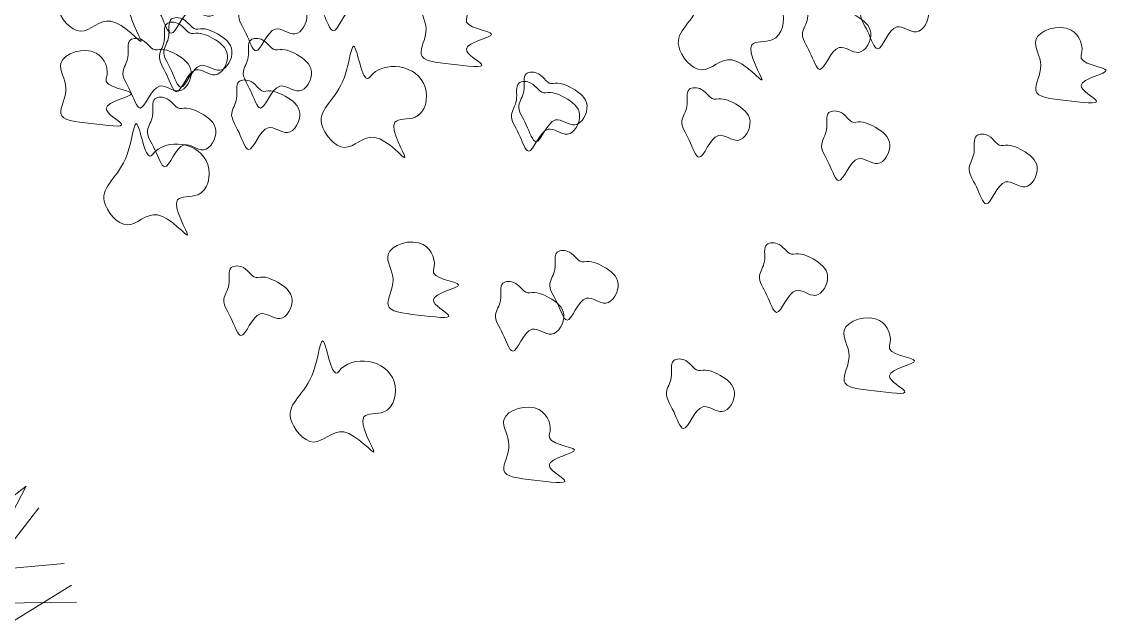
# Model space of a CAD drawing. Header units: millimetres. Extents: x -37049 to 129367, y 25385 to 90033.
# Drawn here: x 27644 to 28947, y 54019 to 54739 of the extents above; entities that cross this region are included whole.
import ezdxf

# ---------------------------------------------------------------- set-up
doc = ezdxf.new("R2010")
doc.units = ezdxf.units.MM
doc.header["$MEASUREMENT"] = 0
doc.layers.add('NCAY', color=3, linetype='Continuous', lineweight=13)

# ---------------------------------------------------------------- blocks, each defined once
blk = doc.blocks.new('A$C012920D8')
at = {"layer": 'NCAY', "color": 7}
for points, knots in [([(16.95, 284.56), (20.68, 289.73), (35.96, 293.7), (54.11, 281.01), (49.32, 257.09), (23.27, 261.77), (47.92, 222.48), (19.16, 257.78), (2.07, 234.63), (-20.77, 263.23), (3.3, 272.98), (7.03, 318.79), (13, 279.09), (16.95, 284.56)], [0, 0, 0, 0, 56.892276, 114.471428, 171.309369, 208.400434, 273.823839, 338.674885, 395.567161, 454.351888, 547.396135, 604.234076, 664.52702, 664.52702, 664.52702, 664.52702]), ([(66.37, 275.99), (70.29, 276.85), (78.64, 273.44), (90.58, 264.37), (80.76, 246.05), (65.02, 261.11), (56.78, 232.75), (50.57, 252.73), (43.53, 261.82), (50.62, 271.31), (47.21, 283.16), (59.91, 283.14), (62.95, 275.24), (66.37, 275.99)], [0, 0, 0, 0, 35.805676, 75.812995, 116.743905, 152.549581, 204.804074, 239.782103, 276.844786, 304.278996, 334.948333, 356.659955, 387.961927, 387.961927, 387.961927, 387.961927]), ([(163.63, 277.52), (167.55, 278.38), (175.9, 274.97), (187.84, 265.9), (178.02, 247.57), (162.28, 262.64), (154.04, 234.28), (147.83, 254.26), (140.79, 263.34), (147.88, 272.84), (144.47, 284.69), (157.17, 284.67), (160.21, 276.77), (163.63, 277.52)], [0, 0, 0, 0, 35.805676, 75.812995, 116.743905, 152.549581, 204.804074, 239.782103, 276.844786, 304.278996, 334.948333, 356.659955, 387.961927, 387.961927, 387.961927, 387.961927]), ([(389.66, 261.3), (393.39, 266.46), (408.66, 270.44), (426.82, 257.74), (422.02, 233.82), (395.97, 238.5), (420.62, 199.22), (391.87, 234.51), (374.78, 211.36), (351.94, 239.97), (376.01, 249.71), (379.73, 295.53), (385.71, 255.82), (389.66, 261.3)], [0, 0, 0, 0, 56.892276, 114.471428, 171.309369, 208.400434, 273.823839, 338.674885, 395.567161, 454.351888, 547.396135, 604.234076, 664.52702, 664.52702, 664.52702, 664.52702]), ([(490.32, 266.69), (494.24, 267.54), (502.59, 264.14), (514.53, 255.07), (504.71, 236.74), (488.97, 251.8), (480.73, 223.45), (474.52, 243.42), (467.48, 252.51), (474.57, 262.01), (471.16, 273.85), (483.86, 273.83), (486.9, 265.94), (490.32, 266.69)], [0, 0, 0, 0, 35.805676, 75.812995, 116.743905, 152.549581, 204.804074, 239.782103, 276.844786, 304.278996, 334.948333, 356.659955, 387.961927, 387.961927, 387.961927, 387.961927]), ([(117.26, 265.42), (121.18, 266.28), (129.53, 262.87), (141.47, 253.8), (131.66, 235.48), (115.91, 250.54), (107.68, 222.19), (101.46, 242.16), (94.43, 251.25), (101.52, 260.74), (98.1, 272.59), (110.81, 272.57), (113.84, 264.68), (117.26, 265.42)], [0, 0, 0, 0, 35.805676, 75.812995, 116.743905, 152.549581, 204.804074, 239.782103, 276.844786, 304.278996, 334.948333, 356.659955, 387.961927, 387.961927, 387.961927, 387.961927]), ([(233.39, 249.65), (235.29, 254.73), (229.18, 271.53), (199.25, 262), (213.14, 243.97), (200.82, 224.6), (221.95, 223.08), (252.18, 218.67), (222.41, 233.92), (264.52, 241.18), (231.34, 244.15), (233.39, 249.65)], [0, 0, 0, 0, 48.398014, 113.887852, 159.708756, 205.529659, 262.421935, 316.401106, 354.547378, 406.989236, 459.430999, 459.430999, 459.430999, 459.430999]), ([(455.62, 254.34), (459.53, 255.19), (467.88, 251.79), (479.82, 242.72), (470.01, 224.39), (454.27, 239.45), (446.03, 211.1), (439.81, 231.08), (432.78, 240.16), (439.87, 249.66), (436.46, 261.51), (449.16, 261.49), (452.19, 253.59), (455.62, 254.34)], [0, 0, 0, 0, 35.805676, 75.812995, 116.743905, 152.549581, 204.804074, 239.782103, 276.844786, 304.278996, 334.948333, 356.659955, 387.961927, 387.961927, 387.961927, 387.961927]), ([(69.55, 240.9), (73.47, 241.75), (81.82, 238.35), (93.76, 229.28), (83.94, 210.95), (68.2, 226.01), (59.96, 197.66), (53.75, 217.64), (46.71, 226.72), (53.8, 236.22), (50.39, 248.07), (63.09, 248.05), (66.13, 240.15), (69.55, 240.9)], [0, 0, 0, 0, 35.805676, 75.812995, 116.743905, 152.549581, 204.804074, 239.782103, 276.844786, 304.278996, 334.948333, 356.659955, 387.961927, 387.961927, 387.961927, 387.961927]), ([(72.24, 243.58), (76.16, 244.44), (84.51, 241.03), (96.45, 231.96), (86.63, 213.64), (70.89, 228.7), (62.65, 200.35), (56.44, 220.32), (49.4, 229.41), (56.49, 238.9), (53.08, 250.75), (65.78, 250.73), (68.81, 242.84), (72.24, 243.58)], [0, 0, 0, 0, 35.805676, 75.812995, 116.743905, 152.549581, 204.804074, 239.782103, 276.844786, 304.278996, 334.948333, 356.659955, 387.961927, 387.961927, 387.961927, 387.961927]), ([(602.32, 227.86), (604.21, 232.93), (598.11, 249.73), (568.17, 240.21), (582.06, 222.17), (569.74, 202.81), (590.87, 201.29), (621.1, 196.88), (591.34, 212.13), (633.45, 219.39), (600.26, 222.35), (602.32, 227.86)], [0, 0, 0, 0, 48.398014, 113.887852, 159.708756, 205.529659, 262.421935, 316.401106, 354.547378, 406.989236, 459.430999, 459.430999, 459.430999, 459.430999]), ([(47.71, 231.15), (51.63, 232.01), (59.98, 228.6), (71.92, 219.53), (62.1, 201.21), (46.36, 216.27), (38.12, 187.91), (31.91, 207.89), (24.87, 216.98), (31.96, 226.47), (28.55, 238.32), (41.25, 238.3), (44.29, 230.4), (47.71, 231.15)], [0, 0, 0, 0, 35.805676, 75.812995, 116.743905, 152.549581, 204.804074, 239.782103, 276.844786, 304.278996, 334.948333, 356.659955, 387.961927, 387.961927, 387.961927, 387.961927]), ([(119.95, 231.15), (123.87, 232.01), (132.22, 228.6), (144.16, 219.53), (134.34, 201.21), (118.6, 216.27), (110.36, 187.91), (104.15, 207.89), (97.11, 216.98), (104.2, 226.47), (100.79, 238.32), (113.49, 238.3), (116.53, 230.4), (119.95, 231.15)], [0, 0, 0, 0, 35.805676, 75.812995, 116.743905, 152.549581, 204.804074, 239.782103, 276.844786, 304.278996, 334.948333, 356.659955, 387.961927, 387.961927, 387.961927, 387.961927]), ([(175.35, 214.77), (179.08, 219.93), (194.36, 223.9), (212.51, 211.21), (207.72, 187.29), (181.66, 191.97), (206.32, 152.69), (177.56, 187.98), (160.47, 164.83), (137.63, 193.44), (161.7, 203.18), (165.43, 249), (171.4, 209.29), (175.35, 214.77)], [0, 0, 0, 0, 56.892276, 114.471428, 171.309369, 208.400434, 273.823839, 338.674885, 395.567161, 454.351888, 547.396135, 604.234076, 664.52702, 664.52702, 664.52702, 664.52702]), ([(17.2, 213.99), (19.09, 219.07), (12.99, 235.87), (-16.95, 226.35), (-3.06, 208.31), (-15.38, 188.94), (5.75, 187.43), (35.98, 183.01), (6.22, 198.26), (48.33, 205.52), (15.14, 208.49), (17.2, 213.99)], [0, 0, 0, 0, 48.398014, 113.887852, 159.708756, 205.529659, 262.421935, 316.401106, 354.547378, 406.989236, 459.430999, 459.430999, 459.430999, 459.430999]), ([(285.33, 210.85), (289.25, 211.7), (297.6, 208.3), (309.54, 199.23), (299.73, 180.9), (283.98, 195.96), (275.75, 167.61), (269.53, 187.59), (262.5, 196.67), (269.59, 206.17), (266.18, 218.02), (278.88, 218), (281.91, 210.1), (285.33, 210.85)], [0, 0, 0, 0, 35.805676, 75.812995, 116.743905, 152.549581, 204.804074, 239.782103, 276.844786, 304.278996, 334.948333, 356.659955, 387.961927, 387.961927, 387.961927, 387.961927]), ([(112.96, 206.19), (116.88, 207.05), (125.23, 203.64), (137.16, 194.57), (127.35, 176.25), (111.61, 191.31), (103.37, 162.95), (97.16, 182.93), (90.12, 192.02), (97.21, 201.51), (93.8, 213.36), (106.5, 213.34), (109.53, 205.44), (112.96, 206.19)], [0, 0, 0, 0, 35.805676, 75.812995, 116.743905, 152.549581, 204.804074, 239.782103, 276.844786, 304.278996, 334.948333, 356.659955, 387.961927, 387.961927, 387.961927, 387.961927]), ([(280.9, 205.28), (284.81, 206.14), (293.16, 202.73), (305.1, 193.66), (295.29, 175.33), (279.55, 190.4), (271.31, 162.04), (265.09, 182.02), (258.06, 191.1), (265.15, 200.6), (261.74, 212.45), (274.44, 212.43), (277.47, 204.53), (280.9, 205.28)], [0, 0, 0, 0, 35.805676, 75.812995, 116.743905, 152.549581, 204.804074, 239.782103, 276.844786, 304.278996, 334.948333, 356.659955, 387.961927, 387.961927, 387.961927, 387.961927]), ([(383.17, 201.54), (387.09, 202.4), (395.44, 198.99), (407.38, 189.92), (397.56, 171.59), (381.82, 186.66), (373.58, 158.3), (367.37, 178.28), (360.33, 187.37), (367.42, 196.86), (364.01, 208.71), (376.71, 208.69), (379.74, 200.79), (383.17, 201.54)], [0, 0, 0, 0, 35.805676, 75.812995, 116.743905, 152.549581, 204.804074, 239.782103, 276.844786, 304.278996, 334.948333, 356.659955, 387.961927, 387.961927, 387.961927, 387.961927]), ([(62.5, 195.87), (66.41, 196.73), (74.76, 193.32), (86.7, 184.25), (76.89, 165.93), (61.15, 180.99), (52.91, 152.63), (46.69, 172.61), (39.66, 181.7), (46.75, 191.19), (43.34, 203.04), (56.04, 203.02), (59.07, 195.12), (62.5, 195.87)], [0, 0, 0, 0, 35.805676, 75.812995, 116.743905, 152.549581, 204.804074, 239.782103, 276.844786, 304.278996, 334.948333, 356.659955, 387.961927, 387.961927, 387.961927, 387.961927]), ([(44.91, 168.23), (48.64, 173.4), (63.91, 177.37), (82.07, 164.68), (77.27, 140.76), (51.22, 145.44), (75.87, 106.15), (47.12, 141.44), (30.03, 118.3), (7.19, 146.9), (31.25, 156.65), (34.98, 202.46), (40.96, 162.76), (44.91, 168.23)], [0, 0, 0, 0, 56.892276, 114.471428, 171.309369, 208.400434, 273.823839, 338.674885, 395.567161, 454.351888, 547.396135, 604.234076, 664.52702, 664.52702, 664.52702, 664.52702]), ([(467.03, 187.58), (470.95, 188.44), (479.3, 185.03), (491.23, 175.96), (481.42, 157.63), (465.68, 172.7), (457.44, 144.34), (451.23, 164.32), (444.19, 173.41), (451.28, 182.9), (447.87, 194.75), (460.57, 194.73), (463.6, 186.83), (467.03, 187.58)], [0, 0, 0, 0, 35.805676, 75.812995, 116.743905, 152.549581, 204.804074, 239.782103, 276.844786, 304.278996, 334.948333, 356.659955, 387.961927, 387.961927, 387.961927, 387.961927]), ([(555.55, 173.62), (559.46, 174.48), (567.81, 171.07), (579.75, 162), (569.94, 143.67), (554.2, 158.74), (545.96, 130.38), (539.74, 150.36), (532.71, 159.45), (539.8, 168.94), (536.39, 180.79), (549.09, 180.77), (552.12, 172.87), (555.55, 173.62)], [0, 0, 0, 0, 35.805676, 75.812995, 116.743905, 152.549581, 204.804074, 239.782103, 276.844786, 304.278996, 334.948333, 356.659955, 387.961927, 387.961927, 387.961927, 387.961927]), ([(213.56, 99.09), (215.46, 104.16), (209.35, 120.96), (179.41, 111.44), (193.3, 93.4), (180.98, 74.04), (202.11, 72.52), (232.34, 68.11), (202.58, 83.36), (244.69, 90.62), (211.5, 93.58), (213.56, 99.09)], [0, 0, 0, 0, 48.398014, 113.887852, 159.708756, 205.529659, 262.421935, 316.401106, 354.547378, 406.989236, 459.430999, 459.430999, 459.430999, 459.430999]), ([(303.97, 103.82), (307.89, 104.68), (316.24, 101.27), (328.18, 92.2), (318.36, 73.88), (302.62, 88.94), (294.38, 60.58), (288.17, 80.56), (281.13, 89.65), (288.22, 99.14), (284.81, 110.99), (297.51, 110.97), (300.54, 103.07), (303.97, 103.82)], [0, 0, 0, 0, 35.805676, 75.812995, 116.743905, 152.549581, 204.804074, 239.782103, 276.844786, 304.278996, 334.948333, 356.659955, 387.961927, 387.961927, 387.961927, 387.961927]), ([(429.76, 108.47), (433.68, 109.33), (442.03, 105.93), (453.96, 96.86), (444.15, 78.53), (428.41, 93.59), (420.17, 65.24), (413.96, 85.21), (406.92, 94.3), (414.01, 103.79), (410.6, 115.64), (423.3, 115.62), (426.33, 107.73), (429.76, 108.47)], [0, 0, 0, 0, 35.805676, 75.812995, 116.743905, 152.549581, 204.804074, 239.782103, 276.844786, 304.278996, 334.948333, 356.659955, 387.961927, 387.961927, 387.961927, 387.961927]), ([(108.3, 94.51), (112.22, 95.37), (120.57, 91.97), (132.51, 82.9), (122.69, 64.57), (106.95, 79.63), (98.71, 51.28), (92.5, 71.25), (85.46, 80.34), (92.55, 89.84), (89.14, 101.68), (101.84, 101.66), (104.87, 93.77), (108.3, 94.51)], [0, 0, 0, 0, 35.805676, 75.812995, 116.743905, 152.549581, 204.804074, 239.782103, 276.844786, 304.278996, 334.948333, 356.659955, 387.961927, 387.961927, 387.961927, 387.961927]), ([(271.36, 85.21), (275.28, 86.06), (283.63, 82.66), (295.56, 73.59), (285.75, 55.26), (270.01, 70.33), (261.77, 41.97), (255.56, 61.95), (248.52, 71.03), (255.61, 80.53), (252.2, 92.38), (264.9, 92.36), (267.93, 84.46), (271.36, 85.21)], [0, 0, 0, 0, 35.805676, 75.812995, 116.743905, 152.549581, 204.804074, 239.782103, 276.844786, 304.278996, 334.948333, 356.659955, 387.961927, 387.961927, 387.961927, 387.961927]), ([(487.28, 53.52), (489.17, 58.6), (483.07, 75.4), (453.13, 65.88), (467.02, 47.84), (454.7, 28.48), (475.83, 26.96), (506.06, 22.54), (476.3, 37.79), (518.41, 45.05), (485.22, 48.02), (487.28, 53.52)], [0, 0, 0, 0, 48.398014, 113.887852, 159.708756, 205.529659, 262.421935, 316.401106, 354.547378, 406.989236, 459.430999, 459.430999, 459.430999, 459.430999]), ([(156.72, 37.94), (160.45, 43.11), (175.72, 47.08), (193.88, 34.39), (189.08, 10.47), (163.03, 15.14), (187.68, -24.14), (158.93, 11.15), (141.84, -11.99), (119, 16.61), (143.07, 26.36), (146.79, 72.17), (152.77, 32.47), (156.72, 37.94)], [0, 0, 0, 0, 56.892276, 114.471428, 171.309369, 208.400434, 273.823839, 338.674885, 395.567161, 454.351888, 547.396135, 604.234076, 664.52702, 664.52702, 664.52702, 664.52702]), ([(373.85, 38.68), (377.77, 39.53), (386.12, 36.13), (398.06, 27.06), (388.24, 8.73), (372.5, 23.79), (364.26, -4.56), (358.05, 15.42), (351.01, 24.5), (358.1, 34), (354.69, 45.85), (367.39, 45.83), (370.43, 37.93), (373.85, 38.68)], [0, 0, 0, 0, 35.805676, 75.812995, 116.743905, 152.549581, 204.804074, 239.782103, 276.844786, 304.278996, 334.948333, 356.659955, 387.961927, 387.961927, 387.961927, 387.961927]), ([(283.12, 0), (285.02, 5.08), (278.91, 21.88), (248.97, 12.36), (262.86, -5.68), (250.55, -25.04), (271.67, -26.56), (301.91, -30.98), (272.14, -15.73), (314.25, -8.47), (281.07, -5.5), (283.12, 0)], [0, 0, 0, 0, 48.398014, 113.887852, 159.708756, 205.529659, 262.421935, 316.401106, 354.547378, 406.989236, 459.430999, 459.430999, 459.430999, 459.430999])]:
    blk.add_open_spline(points, degree=3, knots=knots, dxfattribs=at)
blk = doc.blocks.new('A$C62DA1813')
at = {"layer": 'NCAY', "color": 7}
for p, q in [((793, 664.5), (969.7, 798.8)), ((895.7, 658.2), (969.7, 798.8)), ((926.7, 698), (984.8, 772.8)), ((926.7, 698), (1015, 706)), ((873.6, 587.5), (1023.9, 680.1)), ((895.7, 658.2), (1029.8, 659.6))]:
    blk.add_line(p, q, dxfattribs=at)

msp = doc.modelspace()

# ---------------------------------------------------------------- block references
at = {"layer": 'NCAY', "ltscale": 30, "xscale": 2, "yscale": 2, "zscale": 2}
msp.add_blockref('A$C012920D8', (27711.3, 54242.8), dxfattribs=at)
at = {"layer": 'NCAY', "ltscale": 30}
msp.add_blockref('A$C62DA1813', (26680.1, 53382.2), dxfattribs=at)

doc.saveas('drawing.dxf')
